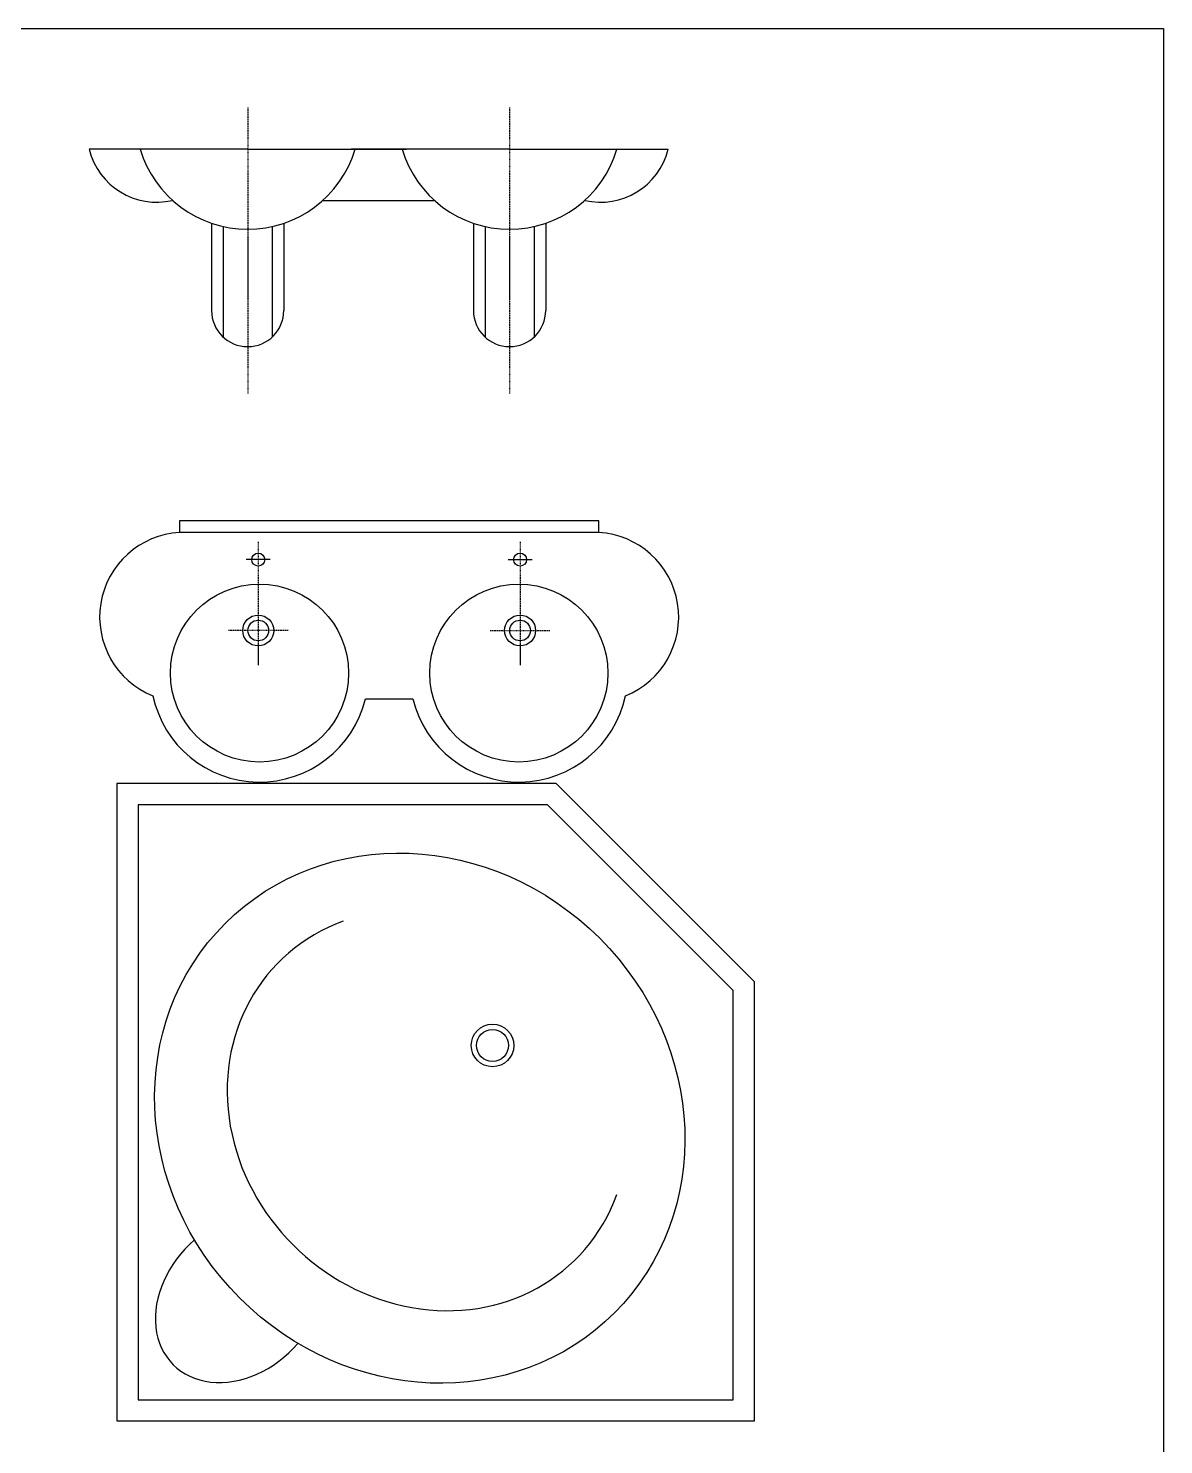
# Model space of a CAD drawing. Header units: centimetres. Extents: x 56177 to 99483, y 493 to 15482.
# Drawn here: x 60994.4 to 61261.6, y 3238.5 to 3571.8 of the extents above; entities that cross this region are included whole.
import ezdxf

# ---------------------------------------------------------------- set-up
doc = ezdxf.new("R2010")
doc.units = ezdxf.units.CM
doc.header["$MEASUREMENT"] = 0
doc.set_wipeout_variables(frame=1)
doc.linetypes.add('DASHDOT2', pattern=[0.5, 0.25, -0.125, 0, -0.125])

# ---------------------------------------------------------------- blocks, each defined once
blk = doc.blocks.new('lavE')
at = {"linetype": 'DASHDOT2', "ltscale": 0.009}
for p, q in [((-0.3081, 0.2183), (-0.3081, -0.4558)), ((0.3081, 0.2183), (0.3081, -0.4558))]:
    blk.add_line(p, q, dxfattribs=at)
for p, q in [((-0.3081, 0.1202), (-0.6813, 0.1202)), ((-0.3081, 0.1202), (0.065, 0.1202)), ((0.3081, 0.1202), (-0.065, 0.1202)), ((0.3081, 0.1202), (0.6813, 0.1202)), ((-0.3931, -0.054), (-0.3931, -0.2593)), ((-0.3658, -0.0617), (-0.3658, -0.3217)), ((-0.2504, -0.0617), (-0.2504, -0.3217)), ((-0.2231, -0.054), (-0.2231, -0.2593)), ((0.2231, -0.054), (0.2231, -0.2593)), ((0.2504, -0.0617), (0.2504, -0.3217)), ((0.3658, -0.0617), (0.3658, -0.3217)), ((0.3931, -0.054), (0.3931, -0.2593))]:
    blk.add_line(p, q)
at = {"linetype": 'Continuous'}
blk.add_line((-0.1313, 0), (0.1313, 0), dxfattribs=at)
for centre, start, end in [((-0.5222, 0.1596), 193.9303, 283.1433), ((0.5222, 0.1596), 256.8567, 346.0697)]:
    blk.add_arc(centre, 0.1639, start, end)
for centre, radius, start, end in [((-0.3081, 0.1956), 0.2637, 196.6287, 270), ((-0.3081, 0.1956), 0.2637, 270, 343.3713), ((0.3081, 0.1956), 0.2637, 196.6287, 270), ((0.3081, 0.1956), 0.2637, 270, 343.3713), ((-0.3081, -0.2593), 0.085, 180, 0), ((0.3081, -0.2593), 0.085, 180, 0)]:
    blk.add_arc(centre, radius, start, end, dxfattribs=at)
blk = doc.blocks.new('lavp')
for p, q in [((0.4933, 0), (-0.4933, 0)), ((-0.4933, 0), (-0.4933, -0.0273)), ((0.4933, -0.0273), (0.4933, 0)), ((0.4933, -0.0273), (-0.4933, -0.0273))]:
    blk.add_line(p, q)
at = {"linetype": 'DASHDOT2', "ltscale": 0.009}
for p, q in [((-0.3081, -0.0497), (-0.3081, -0.3393)), ((0.3081, -0.0497), (0.3081, -0.3393)), ((-0.28, -0.0911), (-0.3363, -0.0911)), ((0.28, -0.0911), (0.3363, -0.0911)), ((-0.238, -0.258), (-0.3783, -0.258)), ((0.238, -0.258), (0.3783, -0.258))]:
    blk.add_line(p, q, dxfattribs=at)
at = {"linetype": 'Continuous'}
blk.add_line((-0.0559, -0.4189), (0.0559, -0.4189), dxfattribs=at)
for centre, radius in [((-0.3081, -0.0911), 0.0152), ((0.3081, -0.0911), 0.0152), ((-0.3051, -0.3582), 0.2095), ((0.3051, -0.3582), 0.2095), ((-0.3081, -0.258), 0.0364), ((0.3081, -0.258), 0.0364), ((-0.3081, -0.258), 0.0243), ((0.3081, -0.258), 0.0243)]:
    blk.add_circle(centre, radius, dxfattribs=at)
for centre, start, end in [((-0.4819, -0.2264), 93.2275, 248.2048), ((0.4819, -0.2264), 291.7952, 86.7725)]:
    blk.add_arc(centre, 0.1994, start, end)
for centre, start, end in [((-0.3051, -0.3582), 191.9855, 346.3054), ((0.3051, -0.3582), 193.6946, 348.0145)]:
    blk.add_arc(centre, 0.2565, start, end, dxfattribs=at)
blk = doc.blocks.new('Bass-c1')
blk.add_wipeout([(0, 0), (0, 1.5), (1.0335, 1.5), (1.5, 1.0335), (1.5, 0)])
blk.add_lwpolyline([(1.0335, 1.5), (0, 1.5), (0, 0), (1.5, 0), (1.5, 1.0335), (1.0335, 1.5)])
blk.add_lwpolyline([(1.0128, 1.45), (0.05, 1.45), (0.05, 0.05), (1.45, 0.05), (1.45, 1.0128)], close=True)
at = {"ltscale": 0.01}
for radius in [0.05, 0.0375]:
    blk.add_circle((0.8838, 0.8838), radius, dxfattribs=at)
blk.add_ellipse((0.7126, 0.7126), major_axis=(-0.4582, 0.4582), ratio=0.924131, dxfattribs=at)
for centre, major_axis, ratio, start_param, end_param in [((0.7311, 0.7311), (-0.3495, 0.3495), 0.906288, -0.400191, 3.541784), ((0.2891, 0.2891), (-0.1567, -0.1567), 0.779771, 4.615347, 7.951023)]:
    blk.add_ellipse(centre, major_axis=major_axis, ratio=ratio, start_param=start_param, end_param=end_param, dxfattribs=at)

msp = doc.modelspace()

# ---------------------------------------------------------------- linework, layer by layer
msp.add_lwpolyline([(59655.5, 3571.83), (61261.57, 3571.83), (61261.57, 3013.12), (59655.5, 3013.12)], close=True)

# ---------------------------------------------------------------- block references
at = {"xscale": 100, "yscale": 100, "zscale": 100}
for name, p in [('lavE', (61076.85, 3531.34)), ('lavp', (61079.33, 3455.9))]:
    msp.add_blockref(name, p, dxfattribs=at)

# ---------------------------------------------------------------- next in the draw order: block references
msp.add_blockref('Bass-c1', (61015.27, 3244.05), dxfattribs=at)

doc.saveas('drawing.dxf')
